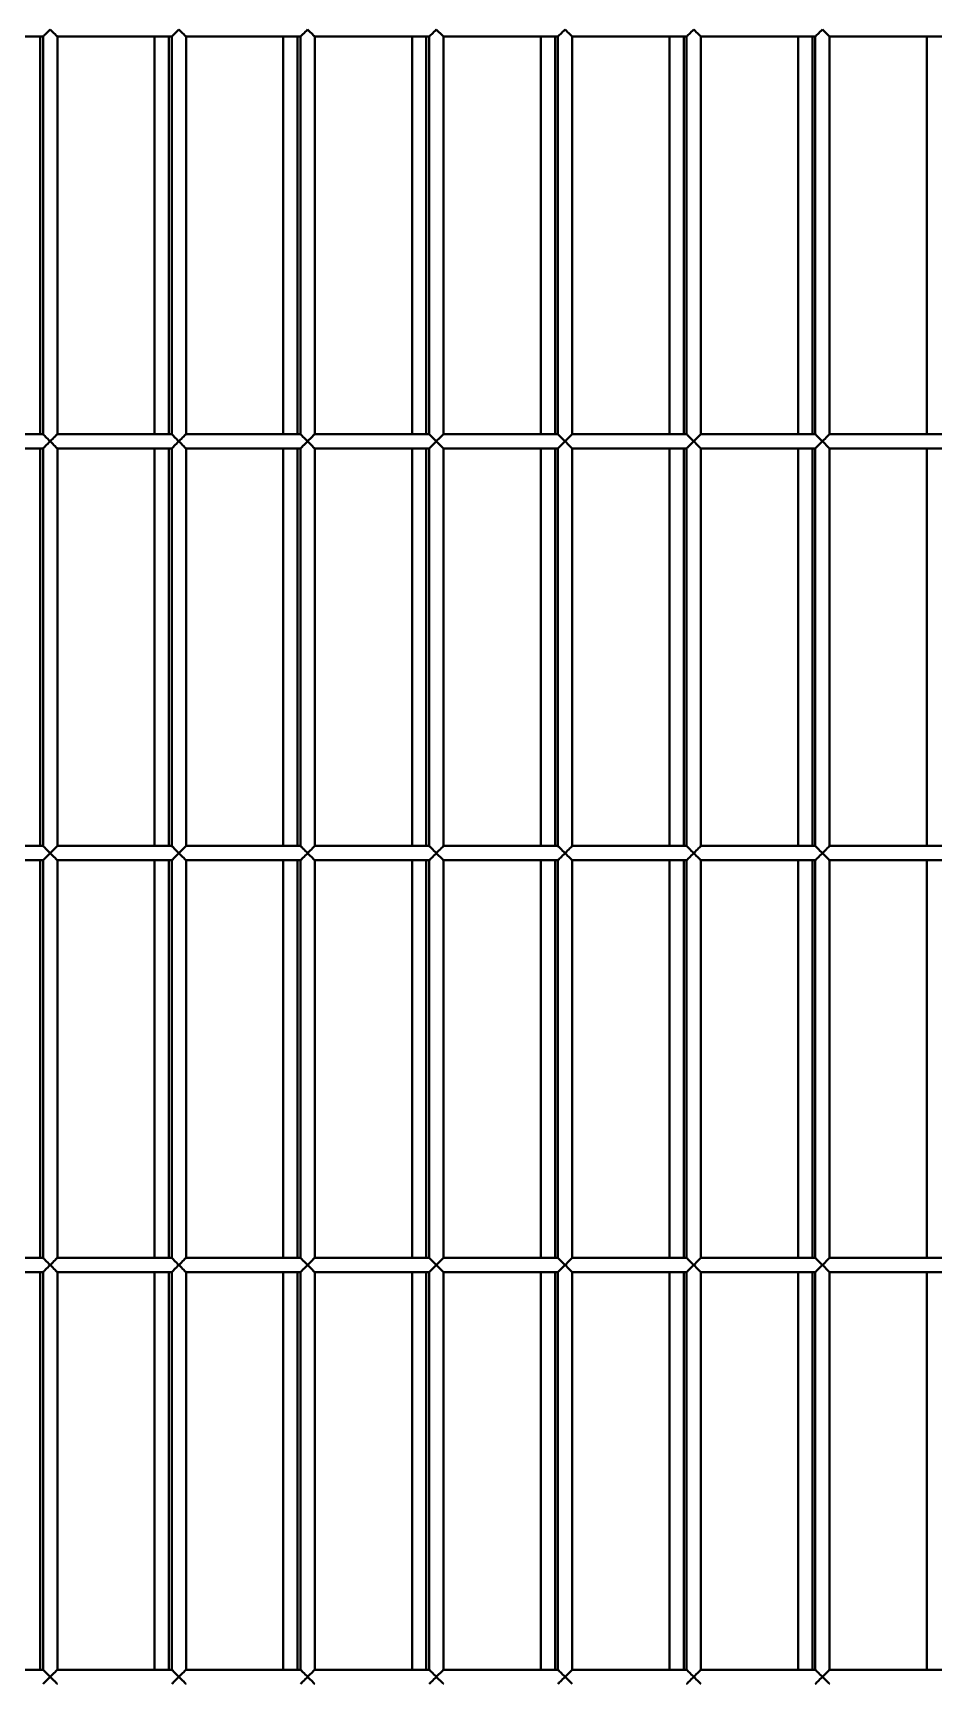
# Model space of a CAD drawing. Header units: millimetres. Extents: x 0 to 420, y 0 to 297.
# Drawn here: x 223.61 to 229.91, y 233.02 to 244.56 of the extents above; entities that cross this region are included whole.
import ezdxf

# ---------------------------------------------------------------- set-up
doc = ezdxf.new("R2010")
doc.units = ezdxf.units.MM

msp = doc.modelspace()

# ---------------------------------------------------------------- linework, layer by layer
at = {"color": 7, "linetype": 'Continuous', "lineweight": 40}
for p, q in [((222.8825, 244.5353), (223.6825, 244.5353)), ((223.6625, 241.7553), (223.6625, 244.5353)), ((223.6825, 244.5353), (223.6825, 241.7553)), ((223.7825, 241.7553), (223.7825, 244.5353)), ((223.7825, 244.5353), (224.5825, 244.5353)), ((224.4625, 244.5353), (224.4625, 241.7553)), ((224.5625, 241.7553), (224.5625, 244.5353)), ((224.5825, 244.5353), (224.5825, 241.7553)), ((224.6825, 241.7553), (224.6825, 244.5353)), ((224.6825, 244.5353), (225.4825, 244.5353)), ((225.3625, 244.5353), (225.3625, 241.7553)), ((225.4625, 241.7553), (225.4625, 244.5353)), ((225.4825, 244.5353), (225.4825, 241.7553)), ((225.5825, 241.7553), (225.5825, 244.5353)), ((225.5825, 244.5353), (226.3825, 244.5353)), ((226.2625, 244.5353), (226.2625, 241.7553)), ((226.3625, 241.7553), (226.3625, 244.5353)), ((226.3825, 244.5353), (226.3825, 241.7553)), ((226.4825, 241.7553), (226.4825, 244.5353)), ((226.4825, 244.5353), (227.2825, 244.5353)), ((227.1625, 244.5353), (227.1625, 241.7553)), ((227.2625, 241.7553), (227.2625, 244.5353)), ((227.2825, 244.5353), (227.2825, 241.7553)), ((227.3825, 241.7553), (227.3825, 244.5353)), ((227.3825, 244.5353), (228.1825, 244.5353)), ((228.0625, 244.5353), (228.0625, 241.7553)), ((228.1625, 241.7553), (228.1625, 244.5353)), ((228.1825, 244.5353), (228.1825, 241.7553)), ((228.2825, 241.7553), (228.2825, 244.5353)), ((228.2825, 244.5353), (229.0825, 244.5353)), ((228.9625, 244.5353), (228.9625, 241.7553)), ((229.0625, 241.7553), (229.0625, 244.5353)), ((229.0825, 244.5353), (229.0825, 241.7553)), ((229.1825, 241.7553), (229.1825, 244.5353)), ((229.1825, 244.5353), (229.9825, 244.5353)), ((229.8625, 244.5353), (229.8625, 241.7553)), ((223.6825, 241.7553), (222.8825, 241.7553)), ((224.5825, 241.7553), (223.7825, 241.7553)), ((225.4825, 241.7553), (224.6825, 241.7553)), ((226.3825, 241.7553), (225.5825, 241.7553)), ((227.2825, 241.7553), (226.4825, 241.7553)), ((228.1825, 241.7553), (227.3825, 241.7553)), ((229.0825, 241.7553), (228.2825, 241.7553)), ((229.9825, 241.7553), (229.1825, 241.7553)), ((222.8825, 241.6553), (223.6825, 241.6553)), ((223.6625, 238.8753), (223.6625, 241.6553)), ((223.6825, 241.6553), (223.6825, 238.8753)), ((223.7825, 238.8753), (223.7825, 241.6553)), ((223.7825, 241.6553), (224.5825, 241.6553)), ((224.4625, 241.6553), (224.4625, 238.8753)), ((224.5625, 238.8753), (224.5625, 241.6553)), ((224.5825, 241.6553), (224.5825, 238.8753)), ((224.6825, 238.8753), (224.6825, 241.6553)), ((224.6825, 241.6553), (225.4825, 241.6553)), ((225.3625, 241.6553), (225.3625, 238.8753)), ((225.4625, 238.8753), (225.4625, 241.6553)), ((225.4825, 241.6553), (225.4825, 238.8753)), ((225.5825, 238.8753), (225.5825, 241.6553)), ((225.5825, 241.6553), (226.3825, 241.6553)), ((226.2625, 241.6553), (226.2625, 238.8753)), ((226.3625, 238.8753), (226.3625, 241.6553)), ((226.3825, 241.6553), (226.3825, 238.8753)), ((226.4825, 238.8753), (226.4825, 241.6553)), ((226.4825, 241.6553), (227.2825, 241.6553)), ((227.1625, 241.6553), (227.1625, 238.8753)), ((227.2625, 238.8753), (227.2625, 241.6553)), ((227.2825, 241.6553), (227.2825, 238.8753)), ((227.3825, 238.8753), (227.3825, 241.6553)), ((227.3825, 241.6553), (228.1825, 241.6553)), ((228.0625, 241.6553), (228.0625, 238.8753)), ((228.1625, 238.8753), (228.1625, 241.6553)), ((228.1825, 241.6553), (228.1825, 238.8753)), ((228.2825, 238.8753), (228.2825, 241.6553)), ((228.2825, 241.6553), (229.0825, 241.6553)), ((228.9625, 241.6553), (228.9625, 238.8753)), ((229.0625, 238.8753), (229.0625, 241.6553)), ((229.0825, 241.6553), (229.0825, 238.8753)), ((229.1825, 238.8753), (229.1825, 241.6553)), ((229.1825, 241.6553), (229.9825, 241.6553)), ((229.8625, 241.6553), (229.8625, 238.8753)), ((223.6825, 238.8753), (222.8825, 238.8753)), ((224.5825, 238.8753), (223.7825, 238.8753)), ((225.4825, 238.8753), (224.6825, 238.8753)), ((226.3825, 238.8753), (225.5825, 238.8753)), ((227.2825, 238.8753), (226.4825, 238.8753)), ((228.1825, 238.8753), (227.3825, 238.8753)), ((229.0825, 238.8753), (228.2825, 238.8753)), ((229.9825, 238.8753), (229.1825, 238.8753)), ((222.8825, 238.7753), (223.6825, 238.7753)), ((223.6625, 235.9953), (223.6625, 238.7753)), ((223.6825, 238.7753), (223.6825, 235.9953)), ((223.7825, 235.9953), (223.7825, 238.7753)), ((223.7825, 238.7753), (224.5825, 238.7753)), ((224.4625, 238.7753), (224.4625, 235.9953)), ((224.5625, 235.9953), (224.5625, 238.7753)), ((224.5825, 238.7753), (224.5825, 235.9953)), ((224.6825, 235.9953), (224.6825, 238.7753)), ((224.6825, 238.7753), (225.4825, 238.7753)), ((225.3625, 238.7753), (225.3625, 235.9953)), ((225.4625, 235.9953), (225.4625, 238.7753)), ((225.4825, 238.7753), (225.4825, 235.9953)), ((225.5825, 235.9953), (225.5825, 238.7753)), ((225.5825, 238.7753), (226.3825, 238.7753)), ((226.2625, 238.7753), (226.2625, 235.9953)), ((226.3625, 235.9953), (226.3625, 238.7753)), ((226.3825, 238.7753), (226.3825, 235.9953)), ((226.4825, 235.9953), (226.4825, 238.7753)), ((226.4825, 238.7753), (227.2825, 238.7753)), ((227.1625, 238.7753), (227.1625, 235.9953)), ((227.2625, 235.9953), (227.2625, 238.7753)), ((227.2825, 238.7753), (227.2825, 235.9953)), ((227.3825, 235.9953), (227.3825, 238.7753)), ((227.3825, 238.7753), (228.1825, 238.7753)), ((228.0625, 238.7753), (228.0625, 235.9953)), ((228.1625, 235.9953), (228.1625, 238.7753)), ((228.1825, 238.7753), (228.1825, 235.9953)), ((228.2825, 235.9953), (228.2825, 238.7753)), ((228.2825, 238.7753), (229.0825, 238.7753)), ((228.9625, 238.7753), (228.9625, 235.9953)), ((229.0625, 235.9953), (229.0625, 238.7753)), ((229.0825, 238.7753), (229.0825, 235.9953)), ((229.1825, 235.9953), (229.1825, 238.7753)), ((229.1825, 238.7753), (229.9825, 238.7753)), ((229.8625, 238.7753), (229.8625, 235.9953)), ((223.6825, 235.9953), (222.8825, 235.9953)), ((224.5825, 235.9953), (223.7825, 235.9953)), ((225.4825, 235.9953), (224.6825, 235.9953)), ((226.3825, 235.9953), (225.5825, 235.9953)), ((227.2825, 235.9953), (226.4825, 235.9953)), ((228.1825, 235.9953), (227.3825, 235.9953)), ((229.0825, 235.9953), (228.2825, 235.9953)), ((229.9825, 235.9953), (229.1825, 235.9953)), ((222.8825, 235.8953), (223.6825, 235.8953)), ((223.6625, 233.1153), (223.6625, 235.8953)), ((223.6825, 235.8953), (223.6825, 233.1153)), ((223.7825, 233.1153), (223.7825, 235.8953)), ((223.7825, 235.8953), (224.5825, 235.8953)), ((224.4625, 235.8953), (224.4625, 233.1153)), ((224.5625, 233.1153), (224.5625, 235.8953)), ((224.5825, 235.8953), (224.5825, 233.1153)), ((224.6825, 233.1153), (224.6825, 235.8953)), ((224.6825, 235.8953), (225.4825, 235.8953)), ((225.3625, 235.8953), (225.3625, 233.1153)), ((225.4625, 233.1153), (225.4625, 235.8953)), ((225.4825, 235.8953), (225.4825, 233.1153)), ((225.5825, 233.1153), (225.5825, 235.8953)), ((225.5825, 235.8953), (226.3825, 235.8953)), ((226.2625, 235.8953), (226.2625, 233.1153)), ((226.3625, 233.1153), (226.3625, 235.8953)), ((226.3825, 235.8953), (226.3825, 233.1153)), ((226.4825, 233.1153), (226.4825, 235.8953)), ((226.4825, 235.8953), (227.2825, 235.8953)), ((227.1625, 235.8953), (227.1625, 233.1153)), ((227.2625, 233.1153), (227.2625, 235.8953)), ((227.2825, 235.8953), (227.2825, 233.1153)), ((227.3825, 233.1153), (227.3825, 235.8953)), ((227.3825, 235.8953), (228.1825, 235.8953)), ((228.0625, 235.8953), (228.0625, 233.1153)), ((228.1625, 233.1153), (228.1625, 235.8953)), ((228.1825, 235.8953), (228.1825, 233.1153)), ((228.2825, 233.1153), (228.2825, 235.8953)), ((228.2825, 235.8953), (229.0825, 235.8953)), ((228.9625, 235.8953), (228.9625, 233.1153)), ((229.0625, 233.1153), (229.0625, 235.8953)), ((229.0825, 235.8953), (229.0825, 233.1153)), ((229.1825, 233.1153), (229.1825, 235.8953)), ((229.1825, 235.8953), (229.9825, 235.8953)), ((229.8625, 235.8953), (229.8625, 233.1153)), ((223.6825, 233.1153), (222.8825, 233.1153)), ((224.5825, 233.1153), (223.7825, 233.1153)), ((225.4825, 233.1153), (224.6825, 233.1153)), ((226.3825, 233.1153), (225.5825, 233.1153)), ((227.2825, 233.1153), (226.4825, 233.1153)), ((227.3325, 233.0653), (227.3825, 233.1153)), ((228.1825, 233.1153), (227.3825, 233.1153)), ((229.0825, 233.1153), (228.2825, 233.1153)), ((229.9825, 233.1153), (229.1825, 233.1153)), ((227.3825, 233.0153), (227.3325, 233.0653))]:
    msp.add_line(p, q, dxfattribs=at)
at = {"color": 7, "linetype": 'Continuous', "lineweight": 40, "flags": 128}
for points in [[(223.7325, 244.5853), (223.7238, 244.5767), (223.7154, 244.5682), (223.7075, 244.5603), (223.7003, 244.5532), (223.6942, 244.547), (223.6892, 244.542), (223.6855, 244.5384), (223.6832, 244.5361), (223.6825, 244.5353)], [(223.7825, 244.5353), (223.7823, 244.5356), (223.7806, 244.5372), (223.7772, 244.5406), (223.7724, 244.5454), (223.7662, 244.5517), (223.7588, 244.559), (223.7505, 244.5673), (223.7417, 244.5761), (223.7325, 244.5853)], [(224.6325, 244.5853), (224.6238, 244.5767), (224.6154, 244.5682), (224.6075, 244.5603), (224.6003, 244.5532), (224.5942, 244.547), (224.5892, 244.542), (224.5855, 244.5384), (224.5832, 244.5361), (224.5825, 244.5353)], [(224.6825, 244.5353), (224.6823, 244.5356), (224.6806, 244.5372), (224.6772, 244.5406), (224.6724, 244.5454), (224.6662, 244.5517), (224.6588, 244.559), (224.6505, 244.5673), (224.6417, 244.5761), (224.6325, 244.5853)], [(225.5325, 244.5853), (225.5238, 244.5767), (225.5154, 244.5682), (225.5075, 244.5603), (225.5003, 244.5532), (225.4942, 244.547), (225.4892, 244.542), (225.4855, 244.5384), (225.4832, 244.5361), (225.4825, 244.5353)], [(225.5825, 244.5353), (225.5823, 244.5356), (225.5806, 244.5372), (225.5772, 244.5406), (225.5724, 244.5454), (225.5662, 244.5517), (225.5588, 244.559), (225.5505, 244.5673), (225.5417, 244.5761), (225.5325, 244.5853)], [(226.4325, 244.5853), (226.4238, 244.5767), (226.4154, 244.5682), (226.4075, 244.5603), (226.4003, 244.5532), (226.3942, 244.547), (226.3892, 244.542), (226.3855, 244.5384), (226.3832, 244.5361), (226.3825, 244.5353)], [(226.4825, 244.5353), (226.4823, 244.5356), (226.4806, 244.5372), (226.4772, 244.5406), (226.4724, 244.5454), (226.4662, 244.5517), (226.4588, 244.559), (226.4505, 244.5673), (226.4417, 244.5761), (226.4325, 244.5853)], [(227.3325, 244.5853), (227.3238, 244.5767), (227.3154, 244.5682), (227.3075, 244.5603), (227.3003, 244.5532), (227.2942, 244.547), (227.2892, 244.542), (227.2855, 244.5384), (227.2832, 244.5361), (227.2825, 244.5353)], [(227.3825, 244.5353), (227.3823, 244.5356), (227.3806, 244.5372), (227.3772, 244.5406), (227.3724, 244.5454), (227.3662, 244.5517), (227.3588, 244.559), (227.3505, 244.5673), (227.3417, 244.5761), (227.3325, 244.5853)], [(228.2325, 244.5853), (228.2238, 244.5767), (228.2154, 244.5682), (228.2075, 244.5603), (228.2003, 244.5532), (228.1942, 244.547), (228.1892, 244.542), (228.1855, 244.5384), (228.1832, 244.5361), (228.1825, 244.5353)], [(228.2825, 244.5353), (228.2823, 244.5356), (228.2806, 244.5372), (228.2772, 244.5406), (228.2724, 244.5454), (228.2662, 244.5517), (228.2588, 244.559), (228.2505, 244.5673), (228.2417, 244.5761), (228.2325, 244.5853)], [(229.1325, 244.5853), (229.1238, 244.5767), (229.1154, 244.5682), (229.1075, 244.5603), (229.1003, 244.5532), (229.0942, 244.547), (229.0892, 244.542), (229.0855, 244.5384), (229.0832, 244.5361), (229.0825, 244.5353)], [(229.1825, 244.5353), (229.1823, 244.5356), (229.1806, 244.5372), (229.1772, 244.5406), (229.1724, 244.5454), (229.1662, 244.5517), (229.1588, 244.559), (229.1505, 244.5673), (229.1417, 244.5761), (229.1325, 244.5853)], [(223.6825, 241.7553), (223.6832, 241.7546), (223.6855, 241.7523), (223.6892, 241.7486), (223.6942, 241.7436), (223.7003, 241.7375), (223.7075, 241.7303), (223.7154, 241.7224), (223.7238, 241.714), (223.7325, 241.7053)], [(223.7325, 241.7053), (223.7417, 241.7145), (223.7505, 241.7234), (223.7588, 241.7317), (223.7662, 241.739), (223.7724, 241.7452), (223.7772, 241.7501), (223.7806, 241.7534), (223.7823, 241.7551), (223.7825, 241.7553)], [(224.5825, 241.7553), (224.5832, 241.7546), (224.5855, 241.7523), (224.5892, 241.7486), (224.5942, 241.7436), (224.6003, 241.7375), (224.6075, 241.7303), (224.6154, 241.7224), (224.6238, 241.714), (224.6325, 241.7053)], [(224.6325, 241.7053), (224.6417, 241.7145), (224.6505, 241.7234), (224.6588, 241.7317), (224.6662, 241.739), (224.6724, 241.7452), (224.6772, 241.7501), (224.6806, 241.7534), (224.6823, 241.7551), (224.6825, 241.7553)], [(225.4825, 241.7553), (225.4832, 241.7546), (225.4855, 241.7523), (225.4892, 241.7486), (225.4942, 241.7436), (225.5003, 241.7375), (225.5075, 241.7303), (225.5154, 241.7224), (225.5238, 241.714), (225.5325, 241.7053)], [(225.5325, 241.7053), (225.5417, 241.7145), (225.5505, 241.7234), (225.5588, 241.7317), (225.5662, 241.739), (225.5724, 241.7452), (225.5772, 241.7501), (225.5806, 241.7534), (225.5823, 241.7551), (225.5825, 241.7553)], [(226.3825, 241.7553), (226.3832, 241.7546), (226.3855, 241.7523), (226.3892, 241.7486), (226.3942, 241.7436), (226.4003, 241.7375), (226.4075, 241.7303), (226.4154, 241.7224), (226.4238, 241.714), (226.4325, 241.7053)], [(226.4325, 241.7053), (226.4417, 241.7145), (226.4505, 241.7234), (226.4588, 241.7317), (226.4662, 241.739), (226.4724, 241.7452), (226.4772, 241.7501), (226.4806, 241.7534), (226.4823, 241.7551), (226.4825, 241.7553)], [(227.2825, 241.7553), (227.2832, 241.7546), (227.2855, 241.7523), (227.2892, 241.7486), (227.2942, 241.7436), (227.3003, 241.7375), (227.3075, 241.7303), (227.3154, 241.7224), (227.3238, 241.714), (227.3325, 241.7053)], [(227.3325, 241.7053), (227.3417, 241.7145), (227.3505, 241.7234), (227.3588, 241.7317), (227.3662, 241.739), (227.3724, 241.7452), (227.3772, 241.7501), (227.3806, 241.7534), (227.3823, 241.7551), (227.3825, 241.7553)], [(228.1825, 241.7553), (228.1832, 241.7546), (228.1855, 241.7523), (228.1892, 241.7486), (228.1942, 241.7436), (228.2003, 241.7375), (228.2075, 241.7303), (228.2154, 241.7224), (228.2238, 241.714), (228.2325, 241.7053)], [(228.2325, 241.7053), (228.2417, 241.7145), (228.2505, 241.7234), (228.2588, 241.7317), (228.2662, 241.739), (228.2724, 241.7452), (228.2772, 241.7501), (228.2806, 241.7534), (228.2823, 241.7551), (228.2825, 241.7553)], [(229.0825, 241.7553), (229.0832, 241.7546), (229.0855, 241.7523), (229.0892, 241.7486), (229.0942, 241.7436), (229.1003, 241.7375), (229.1075, 241.7303), (229.1154, 241.7224), (229.1238, 241.714), (229.1325, 241.7053)], [(229.1325, 241.7053), (229.1417, 241.7145), (229.1505, 241.7234), (229.1588, 241.7317), (229.1662, 241.739), (229.1724, 241.7452), (229.1772, 241.7501), (229.1806, 241.7534), (229.1823, 241.7551), (229.1825, 241.7553)], [(223.7325, 241.7053), (223.7238, 241.6967), (223.7154, 241.6882), (223.7075, 241.6803), (223.7003, 241.6732), (223.6942, 241.667), (223.6892, 241.662), (223.6855, 241.6584), (223.6832, 241.6561), (223.6825, 241.6553)], [(223.7825, 241.6553), (223.7823, 241.6555), (223.7806, 241.6572), (223.7772, 241.6606), (223.7724, 241.6654), (223.7662, 241.6717), (223.7588, 241.679), (223.7505, 241.6873), (223.7417, 241.6961), (223.7325, 241.7053)], [(224.6325, 241.7053), (224.6238, 241.6967), (224.6154, 241.6882), (224.6075, 241.6803), (224.6003, 241.6732), (224.5942, 241.667), (224.5892, 241.662), (224.5855, 241.6584), (224.5832, 241.6561), (224.5825, 241.6553)], [(224.6825, 241.6553), (224.6823, 241.6555), (224.6806, 241.6572), (224.6772, 241.6606), (224.6724, 241.6654), (224.6662, 241.6717), (224.6588, 241.679), (224.6505, 241.6873), (224.6417, 241.6961), (224.6325, 241.7053)], [(225.5325, 241.7053), (225.5238, 241.6967), (225.5154, 241.6882), (225.5075, 241.6803), (225.5003, 241.6732), (225.4942, 241.667), (225.4892, 241.662), (225.4855, 241.6584), (225.4832, 241.6561), (225.4825, 241.6553)], [(225.5825, 241.6553), (225.5823, 241.6555), (225.5806, 241.6572), (225.5772, 241.6606), (225.5724, 241.6654), (225.5662, 241.6717), (225.5588, 241.679), (225.5505, 241.6873), (225.5417, 241.6961), (225.5325, 241.7053)], [(226.4325, 241.7053), (226.4238, 241.6967), (226.4154, 241.6882), (226.4075, 241.6803), (226.4003, 241.6732), (226.3942, 241.667), (226.3892, 241.662), (226.3855, 241.6584), (226.3832, 241.6561), (226.3825, 241.6553)], [(226.4825, 241.6553), (226.4823, 241.6555), (226.4806, 241.6572), (226.4772, 241.6606), (226.4724, 241.6654), (226.4662, 241.6717), (226.4588, 241.679), (226.4505, 241.6873), (226.4417, 241.6961), (226.4325, 241.7053)], [(227.3325, 241.7053), (227.3238, 241.6967), (227.3154, 241.6882), (227.3075, 241.6803), (227.3003, 241.6732), (227.2942, 241.667), (227.2892, 241.662), (227.2855, 241.6584), (227.2832, 241.6561), (227.2825, 241.6553)], [(227.3825, 241.6553), (227.3823, 241.6555), (227.3806, 241.6572), (227.3772, 241.6606), (227.3724, 241.6654), (227.3662, 241.6717), (227.3588, 241.679), (227.3505, 241.6873), (227.3417, 241.6961), (227.3325, 241.7053)], [(228.2325, 241.7053), (228.2238, 241.6967), (228.2154, 241.6882), (228.2075, 241.6803), (228.2003, 241.6732), (228.1942, 241.667), (228.1892, 241.662), (228.1855, 241.6584), (228.1832, 241.6561), (228.1825, 241.6553)], [(228.2825, 241.6553), (228.2823, 241.6555), (228.2806, 241.6572), (228.2772, 241.6606), (228.2724, 241.6654), (228.2662, 241.6717), (228.2588, 241.679), (228.2505, 241.6873), (228.2417, 241.6961), (228.2325, 241.7053)], [(229.1325, 241.7053), (229.1238, 241.6967), (229.1154, 241.6882), (229.1075, 241.6803), (229.1003, 241.6732), (229.0942, 241.667), (229.0892, 241.662), (229.0855, 241.6584), (229.0832, 241.6561), (229.0825, 241.6553)], [(229.1825, 241.6553), (229.1823, 241.6555), (229.1806, 241.6572), (229.1772, 241.6606), (229.1724, 241.6654), (229.1662, 241.6717), (229.1588, 241.679), (229.1505, 241.6873), (229.1417, 241.6961), (229.1325, 241.7053)], [(223.6825, 238.8753), (223.6832, 238.8746), (223.6855, 238.8723), (223.6892, 238.8686), (223.6942, 238.8636), (223.7003, 238.8575), (223.7075, 238.8503), (223.7154, 238.8424), (223.7238, 238.834), (223.7325, 238.8253)], [(223.7325, 238.8253), (223.7417, 238.8345), (223.7505, 238.8434), (223.7588, 238.8517), (223.7662, 238.859), (223.7724, 238.8652), (223.7772, 238.8701), (223.7806, 238.8734), (223.7823, 238.8751), (223.7825, 238.8753)], [(224.5825, 238.8753), (224.5832, 238.8746), (224.5855, 238.8723), (224.5892, 238.8686), (224.5942, 238.8636), (224.6003, 238.8575), (224.6075, 238.8503), (224.6154, 238.8424), (224.6238, 238.834), (224.6325, 238.8253)], [(224.6325, 238.8253), (224.6417, 238.8345), (224.6505, 238.8434), (224.6588, 238.8517), (224.6662, 238.859), (224.6724, 238.8652), (224.6772, 238.8701), (224.6806, 238.8734), (224.6823, 238.8751), (224.6825, 238.8753)], [(225.4825, 238.8753), (225.4832, 238.8746), (225.4855, 238.8723), (225.4892, 238.8686), (225.4942, 238.8636), (225.5003, 238.8575), (225.5075, 238.8503), (225.5154, 238.8424), (225.5238, 238.834), (225.5325, 238.8253)], [(225.5325, 238.8253), (225.5417, 238.8345), (225.5505, 238.8434), (225.5588, 238.8517), (225.5662, 238.859), (225.5724, 238.8652), (225.5772, 238.8701), (225.5806, 238.8734), (225.5823, 238.8751), (225.5825, 238.8753)], [(226.3825, 238.8753), (226.3832, 238.8746), (226.3855, 238.8723), (226.3892, 238.8686), (226.3942, 238.8636), (226.4003, 238.8575), (226.4075, 238.8503), (226.4154, 238.8424), (226.4238, 238.834), (226.4325, 238.8253)], [(226.4325, 238.8253), (226.4417, 238.8345), (226.4505, 238.8434), (226.4588, 238.8517), (226.4662, 238.859), (226.4724, 238.8652), (226.4772, 238.8701), (226.4806, 238.8734), (226.4823, 238.8751), (226.4825, 238.8753)], [(227.2825, 238.8753), (227.2832, 238.8746), (227.2855, 238.8723), (227.2892, 238.8686), (227.2942, 238.8636), (227.3003, 238.8575), (227.3075, 238.8503), (227.3154, 238.8424), (227.3238, 238.834), (227.3325, 238.8253)], [(227.3325, 238.8253), (227.3417, 238.8345), (227.3505, 238.8434), (227.3588, 238.8517), (227.3662, 238.859), (227.3724, 238.8652), (227.3772, 238.8701), (227.3806, 238.8734), (227.3823, 238.8751), (227.3825, 238.8753)], [(228.1825, 238.8753), (228.1832, 238.8746), (228.1855, 238.8723), (228.1892, 238.8686), (228.1942, 238.8636), (228.2003, 238.8575), (228.2075, 238.8503), (228.2154, 238.8424), (228.2238, 238.834), (228.2325, 238.8253)], [(228.2325, 238.8253), (228.2417, 238.8345), (228.2505, 238.8434), (228.2588, 238.8517), (228.2662, 238.859), (228.2724, 238.8652), (228.2772, 238.8701), (228.2806, 238.8734), (228.2823, 238.8751), (228.2825, 238.8753)], [(229.0825, 238.8753), (229.0832, 238.8746), (229.0855, 238.8723), (229.0892, 238.8686), (229.0942, 238.8636), (229.1003, 238.8575), (229.1075, 238.8503), (229.1154, 238.8424), (229.1238, 238.834), (229.1325, 238.8253)], [(229.1325, 238.8253), (229.1417, 238.8345), (229.1505, 238.8434), (229.1588, 238.8517), (229.1662, 238.859), (229.1724, 238.8652), (229.1772, 238.8701), (229.1806, 238.8734), (229.1823, 238.8751), (229.1825, 238.8753)], [(223.7325, 238.8253), (223.7238, 238.8167), (223.7154, 238.8082), (223.7075, 238.8003), (223.7003, 238.7932), (223.6942, 238.787), (223.6892, 238.782), (223.6855, 238.7784), (223.6832, 238.7761), (223.6825, 238.7753)], [(223.7825, 238.7753), (223.7823, 238.7756), (223.7806, 238.7772), (223.7772, 238.7806), (223.7724, 238.7854), (223.7662, 238.7917), (223.7588, 238.799), (223.7505, 238.8073), (223.7417, 238.8161), (223.7325, 238.8253)], [(224.6325, 238.8253), (224.6238, 238.8167), (224.6154, 238.8082), (224.6075, 238.8003), (224.6003, 238.7932), (224.5942, 238.787), (224.5892, 238.782), (224.5855, 238.7784), (224.5832, 238.7761), (224.5825, 238.7753)], [(224.6825, 238.7753), (224.6823, 238.7756), (224.6806, 238.7772), (224.6772, 238.7806), (224.6724, 238.7854), (224.6662, 238.7917), (224.6588, 238.799), (224.6505, 238.8073), (224.6417, 238.8161), (224.6325, 238.8253)], [(225.5325, 238.8253), (225.5238, 238.8167), (225.5154, 238.8082), (225.5075, 238.8003), (225.5003, 238.7932), (225.4942, 238.787), (225.4892, 238.782), (225.4855, 238.7784), (225.4832, 238.7761), (225.4825, 238.7753)], [(225.5825, 238.7753), (225.5823, 238.7756), (225.5806, 238.7772), (225.5772, 238.7806), (225.5724, 238.7854), (225.5662, 238.7917), (225.5588, 238.799), (225.5505, 238.8073), (225.5417, 238.8161), (225.5325, 238.8253)], [(226.4325, 238.8253), (226.4238, 238.8167), (226.4154, 238.8082), (226.4075, 238.8003), (226.4003, 238.7932), (226.3942, 238.787), (226.3892, 238.782), (226.3855, 238.7784), (226.3832, 238.7761), (226.3825, 238.7753)], [(226.4825, 238.7753), (226.4823, 238.7756), (226.4806, 238.7772), (226.4772, 238.7806), (226.4724, 238.7854), (226.4662, 238.7917), (226.4588, 238.799), (226.4505, 238.8073), (226.4417, 238.8161), (226.4325, 238.8253)], [(227.3325, 238.8253), (227.3238, 238.8167), (227.3154, 238.8082), (227.3075, 238.8003), (227.3003, 238.7932), (227.2942, 238.787), (227.2892, 238.782), (227.2855, 238.7784), (227.2832, 238.7761), (227.2825, 238.7753)], [(227.3825, 238.7753), (227.3823, 238.7756), (227.3806, 238.7772), (227.3772, 238.7806), (227.3724, 238.7854), (227.3662, 238.7917), (227.3588, 238.799), (227.3505, 238.8073), (227.3417, 238.8161), (227.3325, 238.8253)], [(228.2325, 238.8253), (228.2238, 238.8167), (228.2154, 238.8082), (228.2075, 238.8003), (228.2003, 238.7932), (228.1942, 238.787), (228.1892, 238.782), (228.1855, 238.7784), (228.1832, 238.7761), (228.1825, 238.7753)], [(228.2825, 238.7753), (228.2823, 238.7756), (228.2806, 238.7772), (228.2772, 238.7806), (228.2724, 238.7854), (228.2662, 238.7917), (228.2588, 238.799), (228.2505, 238.8073), (228.2417, 238.8161), (228.2325, 238.8253)], [(229.1325, 238.8253), (229.1238, 238.8167), (229.1154, 238.8082), (229.1075, 238.8003), (229.1003, 238.7932), (229.0942, 238.787), (229.0892, 238.782), (229.0855, 238.7784), (229.0832, 238.7761), (229.0825, 238.7753)], [(229.1825, 238.7753), (229.1823, 238.7756), (229.1806, 238.7772), (229.1772, 238.7806), (229.1724, 238.7854), (229.1662, 238.7917), (229.1588, 238.799), (229.1505, 238.8073), (229.1417, 238.8161), (229.1325, 238.8253)], [(223.6825, 235.9953), (223.6832, 235.9946), (223.6855, 235.9923), (223.6892, 235.9886), (223.6942, 235.9836), (223.7003, 235.9775), (223.7075, 235.9703), (223.7154, 235.9624), (223.7238, 235.954), (223.7325, 235.9453)], [(223.7325, 235.9453), (223.7417, 235.9545), (223.7505, 235.9634), (223.7588, 235.9717), (223.7662, 235.979), (223.7724, 235.9852), (223.7772, 235.9901), (223.7806, 235.9934), (223.7823, 235.9951), (223.7825, 235.9953)], [(224.5825, 235.9953), (224.5832, 235.9946), (224.5855, 235.9923), (224.5892, 235.9886), (224.5942, 235.9836), (224.6003, 235.9775), (224.6075, 235.9703), (224.6154, 235.9624), (224.6238, 235.954), (224.6325, 235.9453)], [(224.6325, 235.9453), (224.6417, 235.9545), (224.6505, 235.9634), (224.6588, 235.9717), (224.6662, 235.979), (224.6724, 235.9852), (224.6772, 235.9901), (224.6806, 235.9934), (224.6823, 235.9951), (224.6825, 235.9953)], [(225.4825, 235.9953), (225.4832, 235.9946), (225.4855, 235.9923), (225.4892, 235.9886), (225.4942, 235.9836), (225.5003, 235.9775), (225.5075, 235.9703), (225.5154, 235.9624), (225.5238, 235.954), (225.5325, 235.9453)], [(225.5325, 235.9453), (225.5417, 235.9545), (225.5505, 235.9634), (225.5588, 235.9717), (225.5662, 235.979), (225.5724, 235.9852), (225.5772, 235.9901), (225.5806, 235.9934), (225.5823, 235.9951), (225.5825, 235.9953)], [(226.3825, 235.9953), (226.3832, 235.9946), (226.3855, 235.9923), (226.3892, 235.9886), (226.3942, 235.9836), (226.4003, 235.9775), (226.4075, 235.9703), (226.4154, 235.9624), (226.4238, 235.954), (226.4325, 235.9453)], [(226.4325, 235.9453), (226.4417, 235.9545), (226.4505, 235.9634), (226.4588, 235.9717), (226.4662, 235.979), (226.4724, 235.9852), (226.4772, 235.9901), (226.4806, 235.9934), (226.4823, 235.9951), (226.4825, 235.9953)], [(227.2825, 235.9953), (227.2832, 235.9946), (227.2855, 235.9923), (227.2892, 235.9886), (227.2942, 235.9836), (227.3003, 235.9775), (227.3075, 235.9703), (227.3154, 235.9624), (227.3238, 235.954), (227.3325, 235.9453)], [(227.3325, 235.9453), (227.3417, 235.9545), (227.3505, 235.9634), (227.3588, 235.9717), (227.3662, 235.979), (227.3724, 235.9852), (227.3772, 235.9901), (227.3806, 235.9934), (227.3823, 235.9951), (227.3825, 235.9953)], [(228.1825, 235.9953), (228.1832, 235.9946), (228.1855, 235.9923), (228.1892, 235.9886), (228.1942, 235.9836), (228.2003, 235.9775), (228.2075, 235.9703), (228.2154, 235.9624), (228.2238, 235.954), (228.2325, 235.9453)], [(228.2325, 235.9453), (228.2417, 235.9545), (228.2505, 235.9634), (228.2588, 235.9717), (228.2662, 235.979), (228.2724, 235.9852), (228.2772, 235.9901), (228.2806, 235.9934), (228.2823, 235.9951), (228.2825, 235.9953)], [(229.0825, 235.9953), (229.0832, 235.9946), (229.0855, 235.9923), (229.0892, 235.9886), (229.0942, 235.9836), (229.1003, 235.9775), (229.1075, 235.9703), (229.1154, 235.9624), (229.1238, 235.954), (229.1325, 235.9453)], [(229.1325, 235.9453), (229.1417, 235.9545), (229.1505, 235.9634), (229.1588, 235.9717), (229.1662, 235.979), (229.1724, 235.9852), (229.1772, 235.9901), (229.1806, 235.9934), (229.1823, 235.9951), (229.1825, 235.9953)], [(223.7325, 235.9453), (223.7238, 235.9367), (223.7154, 235.9282), (223.7075, 235.9203), (223.7003, 235.9132), (223.6942, 235.907), (223.6892, 235.902), (223.6855, 235.8984), (223.6832, 235.8961), (223.6825, 235.8953)], [(223.7825, 235.8953), (223.7823, 235.8955), (223.7806, 235.8972), (223.7772, 235.9006), (223.7724, 235.9054), (223.7662, 235.9117), (223.7588, 235.919), (223.7505, 235.9273), (223.7417, 235.9361), (223.7325, 235.9453)], [(224.6325, 235.9453), (224.6238, 235.9367), (224.6154, 235.9282), (224.6075, 235.9203), (224.6003, 235.9132), (224.5942, 235.907), (224.5892, 235.902), (224.5855, 235.8984), (224.5832, 235.8961), (224.5825, 235.8953)], [(224.6825, 235.8953), (224.6823, 235.8955), (224.6806, 235.8972), (224.6772, 235.9006), (224.6724, 235.9054), (224.6662, 235.9117), (224.6588, 235.919), (224.6505, 235.9273), (224.6417, 235.9361), (224.6325, 235.9453)], [(225.5325, 235.9453), (225.5238, 235.9367), (225.5154, 235.9282), (225.5075, 235.9203), (225.5003, 235.9132), (225.4942, 235.907), (225.4892, 235.902), (225.4855, 235.8984), (225.4832, 235.8961), (225.4825, 235.8953)], [(225.5825, 235.8953), (225.5823, 235.8955), (225.5806, 235.8972), (225.5772, 235.9006), (225.5724, 235.9054), (225.5662, 235.9117), (225.5588, 235.919), (225.5505, 235.9273), (225.5417, 235.9361), (225.5325, 235.9453)], [(226.4325, 235.9453), (226.4238, 235.9367), (226.4154, 235.9282), (226.4075, 235.9203), (226.4003, 235.9132), (226.3942, 235.907), (226.3892, 235.902), (226.3855, 235.8984), (226.3832, 235.8961), (226.3825, 235.8953)], [(226.4825, 235.8953), (226.4823, 235.8955), (226.4806, 235.8972), (226.4772, 235.9006), (226.4724, 235.9054), (226.4662, 235.9117), (226.4588, 235.919), (226.4505, 235.9273), (226.4417, 235.9361), (226.4325, 235.9453)], [(227.3325, 235.9453), (227.3238, 235.9367), (227.3154, 235.9282), (227.3075, 235.9203), (227.3003, 235.9132), (227.2942, 235.907), (227.2892, 235.902), (227.2855, 235.8984), (227.2832, 235.8961), (227.2825, 235.8953)], [(227.3825, 235.8953), (227.3823, 235.8955), (227.3806, 235.8972), (227.3772, 235.9006), (227.3724, 235.9054), (227.3662, 235.9117), (227.3588, 235.919), (227.3505, 235.9273), (227.3417, 235.9361), (227.3325, 235.9453)], [(228.2325, 235.9453), (228.2238, 235.9367), (228.2154, 235.9282), (228.2075, 235.9203), (228.2003, 235.9132), (228.1942, 235.907), (228.1892, 235.902), (228.1855, 235.8984), (228.1832, 235.8961), (228.1825, 235.8953)], [(228.2825, 235.8953), (228.2823, 235.8955), (228.2806, 235.8972), (228.2772, 235.9006), (228.2724, 235.9054), (228.2662, 235.9117), (228.2588, 235.919), (228.2505, 235.9273), (228.2417, 235.9361), (228.2325, 235.9453)], [(229.1325, 235.9453), (229.1238, 235.9367), (229.1154, 235.9282), (229.1075, 235.9203), (229.1003, 235.9132), (229.0942, 235.907), (229.0892, 235.902), (229.0855, 235.8984), (229.0832, 235.8961), (229.0825, 235.8953)], [(229.1825, 235.8953), (229.1823, 235.8955), (229.1806, 235.8972), (229.1772, 235.9006), (229.1724, 235.9054), (229.1662, 235.9117), (229.1588, 235.919), (229.1505, 235.9273), (229.1417, 235.9361), (229.1325, 235.9453)], [(223.6825, 233.1153), (223.6832, 233.1146), (223.6855, 233.1123), (223.6892, 233.1086), (223.6942, 233.1036), (223.7003, 233.0975), (223.7075, 233.0903), (223.7154, 233.0824), (223.7238, 233.074), (223.7325, 233.0653)], [(223.7325, 233.0653), (223.7417, 233.0745), (223.7505, 233.0834), (223.7588, 233.0917), (223.7662, 233.099), (223.7724, 233.1052), (223.7772, 233.1101), (223.7806, 233.1134), (223.7823, 233.1151), (223.7825, 233.1153)], [(224.5825, 233.1153), (224.5832, 233.1146), (224.5855, 233.1123), (224.5892, 233.1086), (224.5942, 233.1036), (224.6003, 233.0975), (224.6075, 233.0903), (224.6154, 233.0824), (224.6238, 233.074), (224.6325, 233.0653)], [(224.6325, 233.0653), (224.6417, 233.0745), (224.6505, 233.0834), (224.6588, 233.0917), (224.6662, 233.099), (224.6724, 233.1052), (224.6772, 233.1101), (224.6806, 233.1134), (224.6823, 233.1151), (224.6825, 233.1153)], [(225.4825, 233.1153), (225.4832, 233.1146), (225.4855, 233.1123), (225.4892, 233.1086), (225.4942, 233.1036), (225.5003, 233.0975), (225.5075, 233.0903), (225.5154, 233.0824), (225.5238, 233.074), (225.5325, 233.0653)], [(225.5325, 233.0653), (225.5417, 233.0745), (225.5505, 233.0834), (225.5588, 233.0917), (225.5662, 233.099), (225.5724, 233.1052), (225.5772, 233.1101), (225.5806, 233.1134), (225.5823, 233.1151), (225.5825, 233.1153)], [(226.3825, 233.1153), (226.3832, 233.1146), (226.3855, 233.1123), (226.3892, 233.1086), (226.3942, 233.1036), (226.4003, 233.0975), (226.4075, 233.0903), (226.4154, 233.0824), (226.4238, 233.074), (226.4325, 233.0653)], [(226.4325, 233.0653), (226.4417, 233.0745), (226.4505, 233.0834), (226.4588, 233.0917), (226.4662, 233.099), (226.4724, 233.1052), (226.4772, 233.1101), (226.4806, 233.1134), (226.4823, 233.1151), (226.4825, 233.1153)], [(227.2825, 233.1153), (227.2832, 233.1146), (227.2855, 233.1123), (227.2892, 233.1086), (227.2942, 233.1036), (227.3003, 233.0975), (227.3075, 233.0903), (227.3154, 233.0824), (227.3238, 233.074), (227.3325, 233.0653)], [(228.1825, 233.1153), (228.1832, 233.1146), (228.1855, 233.1123), (228.1892, 233.1086), (228.1942, 233.1036), (228.2003, 233.0975), (228.2075, 233.0903), (228.2154, 233.0824), (228.2238, 233.074), (228.2325, 233.0653)], [(228.2325, 233.0653), (228.2417, 233.0745), (228.2505, 233.0834), (228.2588, 233.0917), (228.2662, 233.099), (228.2724, 233.1052), (228.2772, 233.1101), (228.2806, 233.1134), (228.2823, 233.1151), (228.2825, 233.1153)], [(229.0825, 233.1153), (229.0832, 233.1146), (229.0855, 233.1123), (229.0892, 233.1086), (229.0942, 233.1036), (229.1003, 233.0975), (229.1075, 233.0903), (229.1154, 233.0824), (229.1238, 233.074), (229.1325, 233.0653)], [(229.1325, 233.0653), (229.1417, 233.0745), (229.1505, 233.0834), (229.1588, 233.0917), (229.1662, 233.099), (229.1724, 233.1052), (229.1772, 233.1101), (229.1806, 233.1134), (229.1823, 233.1151), (229.1825, 233.1153)], [(223.7325, 233.0653), (223.7238, 233.0567), (223.7154, 233.0482), (223.7075, 233.0403), (223.7003, 233.0332), (223.6942, 233.027), (223.6892, 233.022), (223.6855, 233.0184), (223.6832, 233.0161), (223.6825, 233.0153)], [(223.7825, 233.0153), (223.7823, 233.0155), (223.7806, 233.0172), (223.7772, 233.0206), (223.7724, 233.0254), (223.7662, 233.0317), (223.7588, 233.039), (223.7505, 233.0473), (223.7417, 233.0561), (223.7325, 233.0653)], [(224.6325, 233.0653), (224.6238, 233.0567), (224.6154, 233.0482), (224.6075, 233.0403), (224.6003, 233.0332), (224.5942, 233.027), (224.5892, 233.022), (224.5855, 233.0184), (224.5832, 233.0161), (224.5825, 233.0153)], [(224.6825, 233.0153), (224.6823, 233.0155), (224.6806, 233.0172), (224.6772, 233.0206), (224.6724, 233.0254), (224.6662, 233.0317), (224.6588, 233.039), (224.6505, 233.0473), (224.6417, 233.0561), (224.6325, 233.0653)], [(225.5325, 233.0653), (225.5238, 233.0567), (225.5154, 233.0482), (225.5075, 233.0403), (225.5003, 233.0332), (225.4942, 233.027), (225.4892, 233.022), (225.4855, 233.0184), (225.4832, 233.0161), (225.4825, 233.0153)], [(225.5825, 233.0153), (225.5823, 233.0155), (225.5806, 233.0172), (225.5772, 233.0206), (225.5724, 233.0254), (225.5662, 233.0317), (225.5588, 233.039), (225.5505, 233.0473), (225.5417, 233.0561), (225.5325, 233.0653)], [(226.4325, 233.0653), (226.4238, 233.0567), (226.4154, 233.0482), (226.4075, 233.0403), (226.4003, 233.0332), (226.3942, 233.027), (226.3892, 233.022), (226.3855, 233.0184), (226.3832, 233.0161), (226.3825, 233.0153)], [(226.4825, 233.0153), (226.4823, 233.0155), (226.4806, 233.0172), (226.4772, 233.0206), (226.4724, 233.0254), (226.4662, 233.0317), (226.4588, 233.039), (226.4505, 233.0473), (226.4417, 233.0561), (226.4325, 233.0653)], [(227.3325, 233.0653), (227.3238, 233.0567), (227.3154, 233.0482), (227.3075, 233.0403), (227.3003, 233.0332), (227.2942, 233.027), (227.2892, 233.022), (227.2855, 233.0184), (227.2832, 233.0161), (227.2825, 233.0153)], [(228.2325, 233.0653), (228.2238, 233.0567), (228.2154, 233.0482), (228.2075, 233.0403), (228.2003, 233.0332), (228.1942, 233.027), (228.1892, 233.022), (228.1855, 233.0184), (228.1832, 233.0161), (228.1825, 233.0153)], [(228.2825, 233.0153), (228.2823, 233.0155), (228.2806, 233.0172), (228.2772, 233.0206), (228.2724, 233.0254), (228.2662, 233.0317), (228.2588, 233.039), (228.2505, 233.0473), (228.2417, 233.0561), (228.2325, 233.0653)], [(229.1325, 233.0653), (229.1238, 233.0567), (229.1154, 233.0482), (229.1075, 233.0403), (229.1003, 233.0332), (229.0942, 233.027), (229.0892, 233.022), (229.0855, 233.0184), (229.0832, 233.0161), (229.0825, 233.0153)], [(229.1825, 233.0153), (229.1823, 233.0155), (229.1806, 233.0172), (229.1772, 233.0206), (229.1724, 233.0254), (229.1662, 233.0317), (229.1588, 233.039), (229.1505, 233.0473), (229.1417, 233.0561), (229.1325, 233.0653)]]:
    msp.add_lwpolyline(points, dxfattribs=at)

doc.saveas('drawing.dxf')
